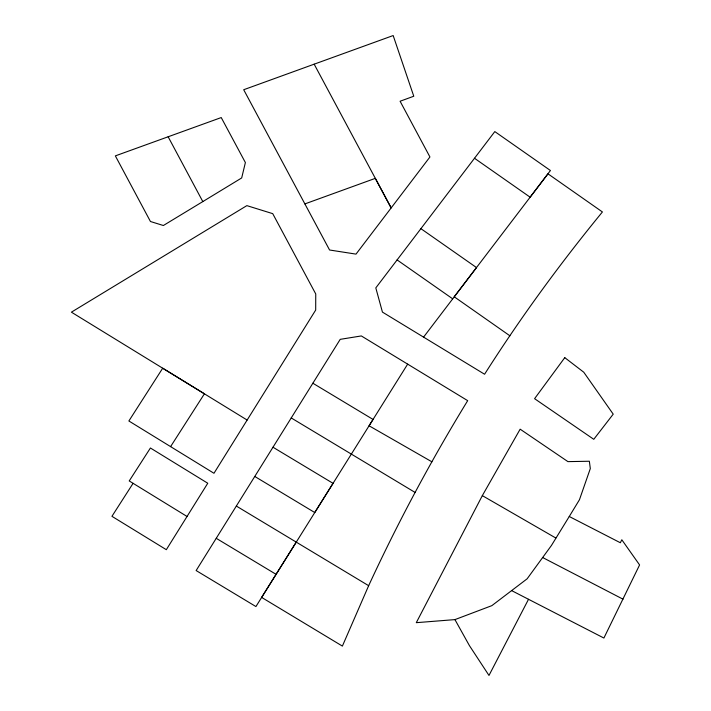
<?xml version="1.0" encoding="UTF-8"?>
<svg xmlns="http://www.w3.org/2000/svg" width="711" height="711" viewBox="0 0 711 711"><rect width="100%" height="100%" fill="white"/><g stroke="black" fill="none" stroke-linecap="round" stroke-linejoin="round"><path stroke-width="1.07" d="M407.661 364.139L255.924 606.563L196.138 570.551L340.214 339.343L361.33 335.939L467.687 400.657C431.142 460.364 398.009 522.141 368.654 585.695L342.382 646.095L261.63 597.4L296.256 542.111M511.689 590.637L603.897 638.043L639.589 564.934L621.814 539.765L620.339 542.751L569.262 516.497L551.434 545.479L527.135 578.807L491.843 605.648L454.942 619.61L416.291 622.676L482.325 495.629L520.15 429.177L567.938 461.626L589.357 461.243L590.308 468.585L579.456 499.735L569.262 516.497M528.522 599.293L488.981 675.45L469.438 645.641L454.942 619.61M187.02 516.462L129.224 480.947L150.421 448.001L207.763 483.24L166.321 549.692L111.938 516.319L133.09 483.329M247.126 420.041L71.411 312.165L246.859 205.63L272.722 213.647L315.746 293.954L315.693 310.049L213.975 473.277L128.878 420.983L162.703 368.209L204.421 393.796L170.596 446.615M509.894 335.796L454.222 296.789L547.959 173.813L602.413 211.949C560.019 263.683 520.443 317.781 484.582 374.244L382.438 312.102L375.808 287.893L494.812 131.588L550.438 170.516L530.13 197.196L474.504 158.269M423.569 337.121L476.512 267.576L420.885 228.649M202.813 201.595L241.687 177.946L245.384 162.561L221.237 117.564L115.351 155.878L150.448 221.503L163.37 225.511L202.813 201.595L168.143 136.77M314.164 64.177L243.704 89.728L329.575 250.005L356.007 254.12L429.933 156.971L400.097 101.238L413.775 96.234L393.174 35.55L314.164 64.177L391.157 207.914L375.328 178.354L304.868 203.915M542.706 557.557L623.005 599.177M431.906 461.812L369.08 425.791L373.035 419.428L312.849 383.22M482.325 495.629L555.806 538.014M291.234 417.944L414.984 492.376M272.988 447.228L333.041 483.338L314.751 512.533L254.787 476.468M236.336 506.054L368.654 585.695M216.26 538.325L276.09 574.337M397.085 259.915L452.711 298.842M564.774 357.651L534.583 398.684L593.774 439.309L613.22 414.158L583.767 372.226L564.774 357.651"/></g></svg>
